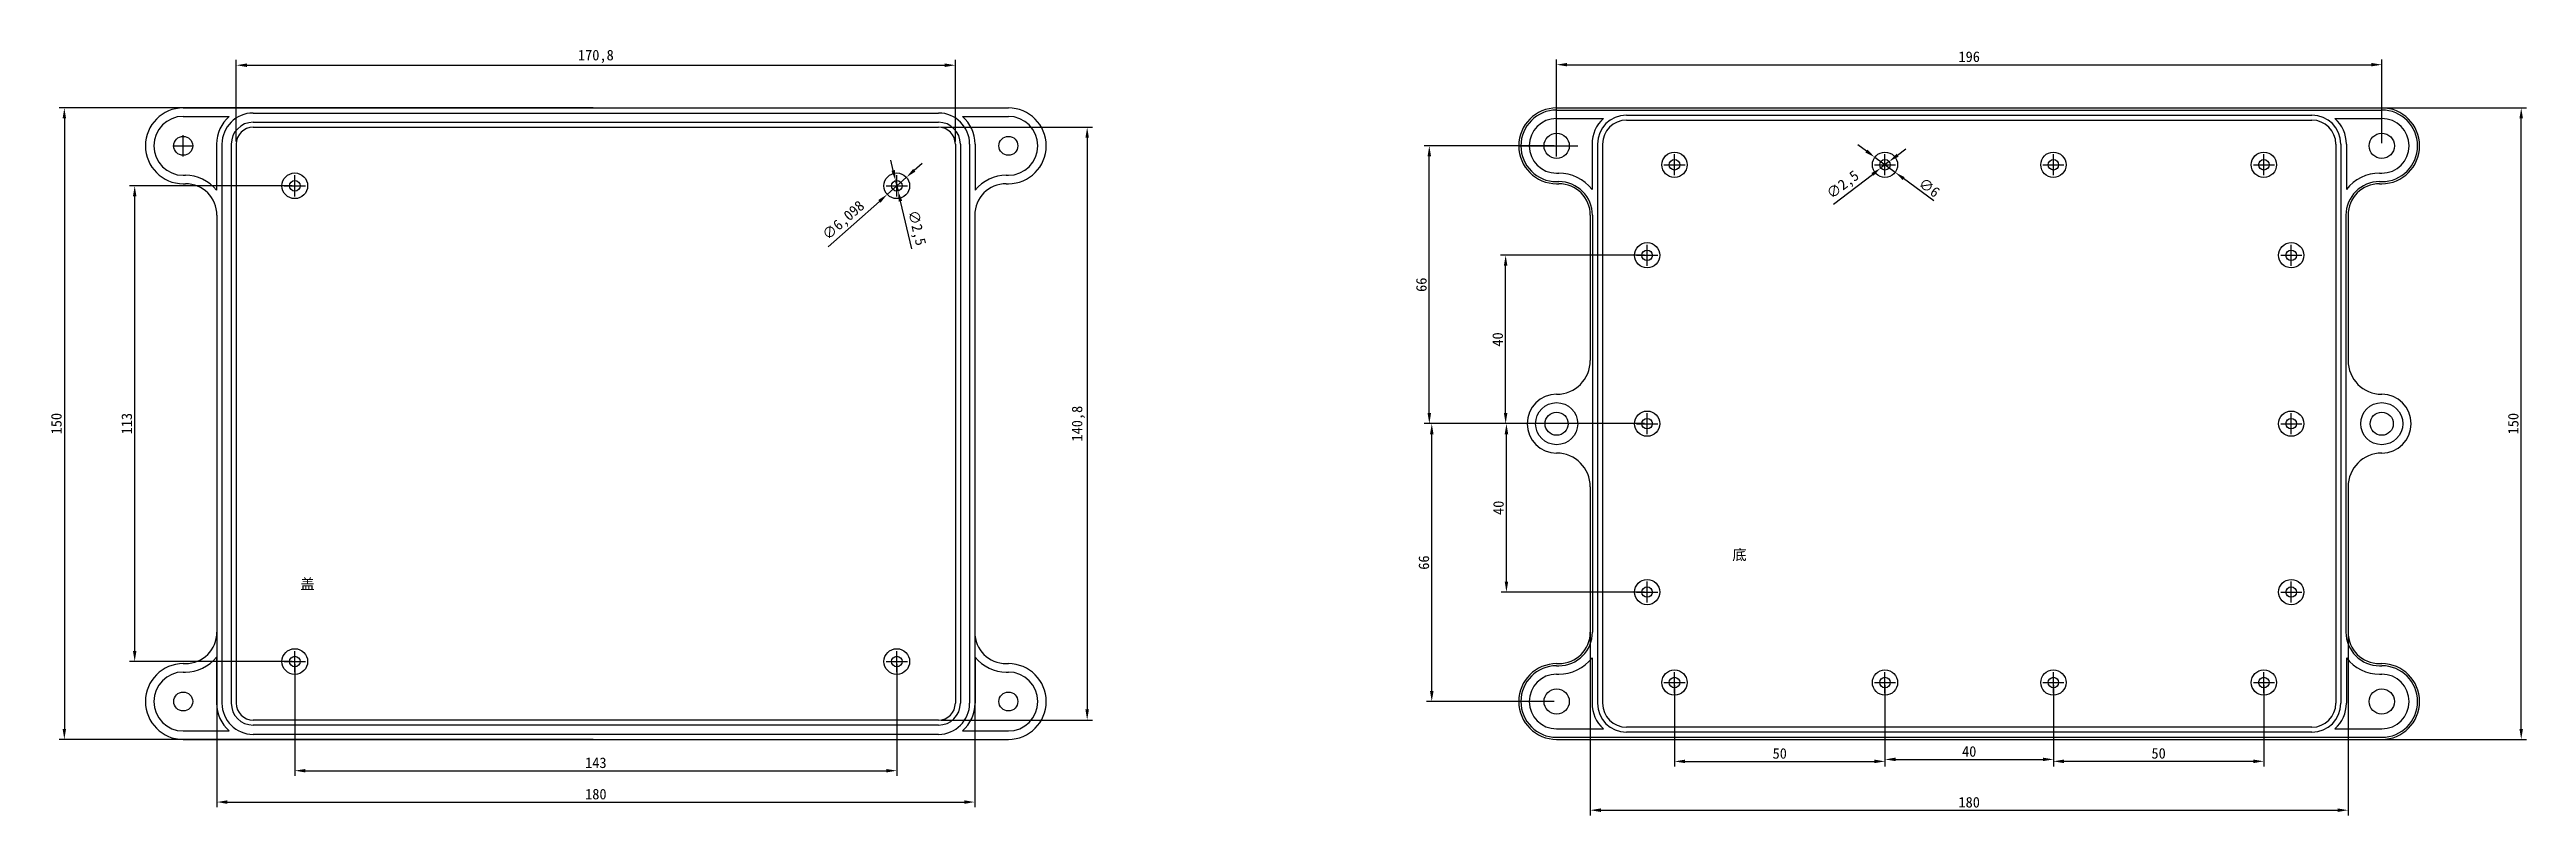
# Model space of a CAD drawing. Header units: millimetres. Extents: x 825 to 1414, y 131 to 313.
import ezdxf

# ---------------------------------------------------------------- set-up
doc = ezdxf.new("R2010")
doc.units = ezdxf.units.MM
doc.dimstyles.new('ISO-25', dxfattribs={"dimtxt": 2.5, "dimasz": 2.5, "dimexe": 1.25, "dimexo": 0.625, "dimtad": 1, "dimdec": 3, "dimtxsty": 'Standard', "dimcen": 2.5, "dimazin": 0, "dimtfac": 1, "dimtdec": 3, "dimtmove": 0, "dimatfit": 3, "dimfxl": 1, "dimarcsym": 0})

# ---------------------------------------------------------------- blocks, each defined once
blk = doc.blocks.new('*D2')
at = {"color": 0, "lineweight": -2, "transparency": 16777216}
for p, q in [((954.46, 299.52), (827.59, 299.52)), ((828.84, 297.02), (828.84, 152.02)), ((954.46, 149.52), (827.59, 149.52))]:
    blk.add_line(p, q, dxfattribs=at)
at = {"color": 0, "transparency": 16777216}
for points in [[(828.42, 297.02), (829.25, 297.02), (828.84, 299.52)], [(828.42, 152.02), (829.25, 152.02), (828.84, 149.52)]]:
    blk.add_solid(points, dxfattribs=at)
at = {"layer": 'Defpoints', "color": 0, "transparency": 16777216}
for p in [(955.09, 299.52), (828.84, 149.52), (955.09, 149.52)]:
    blk.add_point(p, dxfattribs=at)
at = {"color": 0, "transparency": 16777216, "insert": (826.96, 224.52), "char_height": 2.5, "attachment_point": 5, "rotation": 90}
blk.add_mtext('150', dxfattribs=at)
blk = doc.blocks.new('*D3')
at = {"color": 0, "lineweight": -2, "transparency": 16777216}
for p, q in [((865.09, 223.89), (865.09, 133.38)), ((1045.09, 223.89), (1045.09, 133.38)), ((867.59, 134.63), (1042.59, 134.63))]:
    blk.add_line(p, q, dxfattribs=at)
at = {"color": 0, "transparency": 16777216}
for points in [[(867.59, 135.05), (867.59, 134.21), (865.09, 134.63)], [(1042.59, 135.05), (1042.59, 134.21), (1045.09, 134.63)]]:
    blk.add_solid(points, dxfattribs=at)
at = {"layer": 'Defpoints', "color": 0, "transparency": 16777216}
for p in [(865.09, 224.52), (1045.09, 224.52), (1045.09, 134.63)]:
    blk.add_point(p, dxfattribs=at)
at = {"color": 0, "transparency": 16777216, "insert": (955.09, 136.5), "char_height": 2.5, "attachment_point": 5}
blk.add_mtext('180', dxfattribs=at)
blk = doc.blocks.new('*D4')
at = {"color": 0, "lineweight": -2, "transparency": 16777216}
for p, q in [((882.96, 281.02), (844.3, 281.02)), ((845.55, 170.52), (845.55, 278.52)), ((882.96, 168.02), (844.3, 168.02))]:
    blk.add_line(p, q, dxfattribs=at)
at = {"color": 0, "transparency": 16777216}
for points in [[(845.13, 278.52), (845.97, 278.52), (845.55, 281.02)], [(845.13, 170.52), (845.97, 170.52), (845.55, 168.02)]]:
    blk.add_solid(points, dxfattribs=at)
at = {"layer": 'Defpoints', "color": 0, "transparency": 16777216}
for p in [(845.55, 281.02), (883.59, 281.02), (883.59, 168.02)]:
    blk.add_point(p, dxfattribs=at)
at = {"color": 0, "transparency": 16777216, "insert": (843.68, 224.52), "char_height": 2.5, "attachment_point": 5, "rotation": 90}
blk.add_mtext('113', dxfattribs=at)
blk = doc.blocks.new('*D5')
at = {"color": 0, "lineweight": -2, "transparency": 16777216}
for p, q in [((883.59, 167.39), (883.59, 140.83)), ((1026.59, 167.39), (1026.59, 140.83)), ((886.09, 142.08), (1024.09, 142.08))]:
    blk.add_line(p, q, dxfattribs=at)
at = {"color": 0, "transparency": 16777216}
for points in [[(886.09, 142.49), (886.09, 141.66), (883.59, 142.08)], [(1024.09, 142.49), (1024.09, 141.66), (1026.59, 142.08)]]:
    blk.add_solid(points, dxfattribs=at)
at = {"layer": 'Defpoints', "color": 0, "transparency": 16777216}
for p in [(883.59, 168.02), (1026.59, 168.02), (1026.59, 142.08)]:
    blk.add_point(p, dxfattribs=at)
at = {"color": 0, "transparency": 16777216, "insert": (955.09, 143.95), "char_height": 2.5, "attachment_point": 5}
blk.add_mtext('143', dxfattribs=at)
blk = doc.blocks.new('*D6')
at = {"color": 0, "lineweight": -2, "transparency": 16777216}
for p, q in [((869.69, 291.54), (869.69, 310.92)), ((872.19, 309.67), (1037.99, 309.67)), ((1040.49, 291.54), (1040.49, 310.92))]:
    blk.add_line(p, q, dxfattribs=at)
at = {"color": 0, "transparency": 16777216}
for points in [[(872.19, 310.08), (872.19, 309.25), (869.69, 309.67)], [(1037.99, 310.08), (1037.99, 309.25), (1040.49, 309.67)]]:
    blk.add_solid(points, dxfattribs=at)
at = {"layer": 'Defpoints', "color": 0, "transparency": 16777216}
for p in [(1040.49, 309.67), (869.69, 290.92), (1040.49, 290.92)]:
    blk.add_point(p, dxfattribs=at)
at = {"color": 0, "transparency": 16777216, "insert": (955.09, 311.75), "char_height": 2.5, "attachment_point": 5}
blk.add_mtext('170,8', dxfattribs=at)
blk = doc.blocks.new('*D7')
at = {"color": 0, "lineweight": -2, "transparency": 16777216}
for p, q in [((1037.11, 294.92), (1073.05, 294.92)), ((1071.8, 292.42), (1071.8, 156.62)), ((1037.11, 154.12), (1073.05, 154.12))]:
    blk.add_line(p, q, dxfattribs=at)
at = {"color": 0, "transparency": 16777216}
for points in [[(1071.39, 292.42), (1072.22, 292.42), (1071.8, 294.92)], [(1071.39, 156.62), (1072.22, 156.62), (1071.8, 154.12)]]:
    blk.add_solid(points, dxfattribs=at)
at = {"layer": 'Defpoints', "color": 0, "transparency": 16777216}
for p in [(1036.49, 294.92), (1036.49, 154.12), (1071.8, 154.12)]:
    blk.add_point(p, dxfattribs=at)
at = {"color": 0, "transparency": 16777216, "insert": (1069.72, 224.52), "char_height": 2.5, "attachment_point": 5, "rotation": 90}
blk.add_mtext('140,8', dxfattribs=at)
blk = doc.blocks.new('*D8')
at = {"color": 0, "lineweight": -2, "transparency": 16777216}
for p, q in [((1191.32, 191.64), (1191.32, 131.45)), ((1371.32, 191.64), (1371.32, 131.45)), ((1193.82, 132.7), (1368.82, 132.7))]:
    blk.add_line(p, q, dxfattribs=at)
at = {"color": 0, "transparency": 16777216}
for points in [[(1193.82, 133.12), (1193.82, 132.28), (1191.32, 132.7)], [(1368.82, 133.12), (1368.82, 132.28), (1371.32, 132.7)]]:
    blk.add_solid(points, dxfattribs=at)
at = {"layer": 'Defpoints', "color": 0, "transparency": 16777216}
for p in [(1191.32, 192.27), (1371.32, 192.27), (1371.32, 132.7)]:
    blk.add_point(p, dxfattribs=at)
at = {"color": 0, "transparency": 16777216, "insert": (1281.32, 134.57), "char_height": 2.5, "attachment_point": 5}
blk.add_mtext('180', dxfattribs=at)
blk = doc.blocks.new('*D9')
at = {"color": 0, "lineweight": -2, "transparency": 16777216}
for p, q in [((1302.74, 299.52), (1413.7, 299.52)), ((1412.45, 152.02), (1412.45, 297.02)), ((1302.74, 149.52), (1413.7, 149.52))]:
    blk.add_line(p, q, dxfattribs=at)
at = {"color": 0, "transparency": 16777216}
for points in [[(1412.03, 297.02), (1412.86, 297.02), (1412.45, 299.52)], [(1412.03, 152.02), (1412.86, 152.02), (1412.45, 149.52)]]:
    blk.add_solid(points, dxfattribs=at)
at = {"layer": 'Defpoints', "color": 0, "transparency": 16777216}
for p in [(1302.12, 299.52), (1412.45, 299.52), (1302.12, 149.52)]:
    blk.add_point(p, dxfattribs=at)
at = {"color": 0, "transparency": 16777216, "insert": (1410.57, 224.52), "char_height": 2.5, "attachment_point": 5, "rotation": 90}
blk.add_mtext('150', dxfattribs=at)
blk = doc.blocks.new('*D10')
at = {"color": 0, "lineweight": -2, "transparency": 16777216}
for p, q in [((1182.7, 224.52), (1152.41, 224.52)), ((1153.66, 161.02), (1153.66, 222.02)), ((1182.7, 158.52), (1152.41, 158.52))]:
    blk.add_line(p, q, dxfattribs=at)
at = {"color": 0, "transparency": 16777216}
for points in [[(1153.24, 222.02), (1154.08, 222.02), (1153.66, 224.52)], [(1153.24, 161.02), (1154.08, 161.02), (1153.66, 158.52)]]:
    blk.add_solid(points, dxfattribs=at)
at = {"layer": 'Defpoints', "color": 0, "transparency": 16777216}
for p in [(1153.66, 224.52), (1183.32, 224.52), (1183.32, 158.52)]:
    blk.add_point(p, dxfattribs=at)
at = {"color": 0, "transparency": 16777216, "insert": (1151.79, 191.52), "char_height": 2.5, "attachment_point": 5, "rotation": 90}
blk.add_mtext('66', dxfattribs=at)
blk = doc.blocks.new('*D11')
at = {"color": 0, "lineweight": -2, "transparency": 16777216}
for p, q in [((1182.7, 290.52), (1151.83, 290.52)), ((1153.08, 227.02), (1153.08, 288.02)), ((1182.7, 224.52), (1151.83, 224.52))]:
    blk.add_line(p, q, dxfattribs=at)
at = {"color": 0, "transparency": 16777216}
for points in [[(1152.66, 288.02), (1153.49, 288.02), (1153.08, 290.52)], [(1152.66, 227.02), (1153.49, 227.02), (1153.08, 224.52)]]:
    blk.add_solid(points, dxfattribs=at)
at = {"layer": 'Defpoints', "color": 0, "transparency": 16777216}
for p in [(1153.08, 290.52), (1183.32, 290.52), (1183.32, 224.52)]:
    blk.add_point(p, dxfattribs=at)
at = {"color": 0, "transparency": 16777216, "insert": (1151.2, 257.52), "char_height": 2.5, "attachment_point": 5, "rotation": 90}
blk.add_mtext('66', dxfattribs=at)
blk = doc.blocks.new('*D12')
at = {"color": 0, "lineweight": -2, "transparency": 16777216}
for p, q in [((1211.32, 162.39), (1211.32, 143.04)), ((1261.32, 162.39), (1261.32, 143.04)), ((1213.82, 144.29), (1258.82, 144.29))]:
    blk.add_line(p, q, dxfattribs=at)
at = {"color": 0, "transparency": 16777216}
for points in [[(1213.82, 144.71), (1213.82, 143.88), (1211.32, 144.29)], [(1258.82, 144.71), (1258.82, 143.88), (1261.32, 144.29)]]:
    blk.add_solid(points, dxfattribs=at)
at = {"layer": 'Defpoints', "color": 0, "transparency": 16777216}
for p in [(1211.32, 163.02), (1261.32, 163.02), (1261.32, 144.29)]:
    blk.add_point(p, dxfattribs=at)
at = {"color": 0, "transparency": 16777216, "insert": (1236.32, 146.17), "char_height": 2.5, "attachment_point": 5}
blk.add_mtext('50', dxfattribs=at)
blk = doc.blocks.new('*D13')
at = {"color": 0, "lineweight": -2, "transparency": 16777216}
for p, q in [((1261.32, 162.39), (1261.32, 143.51)), ((1301.32, 162.39), (1301.32, 143.51)), ((1263.82, 144.76), (1298.82, 144.76))]:
    blk.add_line(p, q, dxfattribs=at)
at = {"color": 0, "transparency": 16777216}
for points in [[(1263.82, 145.18), (1263.82, 144.35), (1261.32, 144.76)], [(1298.82, 145.18), (1298.82, 144.35), (1301.32, 144.76)]]:
    blk.add_solid(points, dxfattribs=at)
at = {"layer": 'Defpoints', "color": 0, "transparency": 16777216}
for p in [(1261.32, 163.02), (1301.32, 163.02), (1301.32, 144.76)]:
    blk.add_point(p, dxfattribs=at)
at = {"color": 0, "transparency": 16777216, "insert": (1281.32, 146.64), "char_height": 2.5, "attachment_point": 5}
blk.add_mtext('40', dxfattribs=at)
blk = doc.blocks.new('*D14')
at = {"color": 0, "lineweight": -2, "transparency": 16777216}
for p, q in [((1301.32, 162.39), (1301.32, 143.06)), ((1351.32, 162.39), (1351.32, 143.06)), ((1303.82, 144.31), (1348.82, 144.31))]:
    blk.add_line(p, q, dxfattribs=at)
at = {"color": 0, "transparency": 16777216}
for points in [[(1303.82, 144.73), (1303.82, 143.89), (1301.32, 144.31)], [(1348.82, 144.73), (1348.82, 143.89), (1351.32, 144.31)]]:
    blk.add_solid(points, dxfattribs=at)
at = {"layer": 'Defpoints', "color": 0, "transparency": 16777216}
for p in [(1301.32, 163.02), (1351.32, 163.02), (1351.32, 144.31)]:
    blk.add_point(p, dxfattribs=at)
at = {"color": 0, "transparency": 16777216, "insert": (1326.32, 146.19), "char_height": 2.5, "attachment_point": 5}
blk.add_mtext('50', dxfattribs=at)
blk = doc.blocks.new('*D15')
at = {"color": 0, "lineweight": -2, "transparency": 16777216}
for p, q in [((1204.2, 224.52), (1170.14, 224.52)), ((1171.39, 187.02), (1171.39, 222.02)), ((1204.2, 184.52), (1170.14, 184.52))]:
    blk.add_line(p, q, dxfattribs=at)
at = {"color": 0, "transparency": 16777216}
for points in [[(1170.98, 222.02), (1171.81, 222.02), (1171.39, 224.52)], [(1170.98, 187.02), (1171.81, 187.02), (1171.39, 184.52)]]:
    blk.add_solid(points, dxfattribs=at)
at = {"layer": 'Defpoints', "color": 0, "transparency": 16777216}
for p in [(1171.39, 224.52), (1204.82, 224.52), (1204.82, 184.52)]:
    blk.add_point(p, dxfattribs=at)
at = {"color": 0, "transparency": 16777216, "insert": (1169.52, 204.52), "char_height": 2.5, "attachment_point": 5, "rotation": 90}
blk.add_mtext('40', dxfattribs=at)
blk = doc.blocks.new('*D16')
at = {"color": 0, "lineweight": -2, "transparency": 16777216}
for p, q in [((1204.2, 264.52), (1169.96, 264.52)), ((1171.21, 227.02), (1171.21, 262.02)), ((1204.2, 224.52), (1169.96, 224.52))]:
    blk.add_line(p, q, dxfattribs=at)
at = {"color": 0, "transparency": 16777216}
for points in [[(1170.79, 262.02), (1171.62, 262.02), (1171.21, 264.52)], [(1170.79, 227.02), (1171.62, 227.02), (1171.21, 224.52)]]:
    blk.add_solid(points, dxfattribs=at)
at = {"layer": 'Defpoints', "color": 0, "transparency": 16777216}
for p in [(1171.21, 264.52), (1204.82, 264.52), (1204.82, 224.52)]:
    blk.add_point(p, dxfattribs=at)
at = {"color": 0, "transparency": 16777216, "insert": (1169.33, 244.52), "char_height": 2.5, "attachment_point": 5, "rotation": 90}
blk.add_mtext('40', dxfattribs=at)
blk = doc.blocks.new('*D17')
at = {"color": 0, "lineweight": -2, "transparency": 16777216}
for p, q in [((1183.32, 291.14), (1183.32, 311.04)), ((1185.82, 309.79), (1376.82, 309.79)), ((1379.32, 291.14), (1379.32, 311.04))]:
    blk.add_line(p, q, dxfattribs=at)
at = {"color": 0, "transparency": 16777216}
for points in [[(1185.82, 310.21), (1185.82, 309.38), (1183.32, 309.79)], [(1376.82, 310.21), (1376.82, 309.38), (1379.32, 309.79)]]:
    blk.add_solid(points, dxfattribs=at)
at = {"layer": 'Defpoints', "color": 0, "transparency": 16777216}
for p in [(1379.32, 309.79), (1183.32, 290.52), (1379.32, 290.52)]:
    blk.add_point(p, dxfattribs=at)
at = {"color": 0, "transparency": 16777216, "insert": (1281.32, 311.67), "char_height": 2.5, "attachment_point": 5}
blk.add_mtext('196', dxfattribs=at)
blk = doc.blocks.new('*D18')
at = {"color": 0, "lineweight": -2, "transparency": 16777216}
for p, q in [((1028.86, 283.04), (1024.31, 278.99)), ((1030.73, 284.71), (1032.6, 286.37)), ((1010.31, 266.52), (1022.44, 277.32))]:
    blk.add_line(p, q, dxfattribs=at)
at = {"color": 0, "transparency": 16777216}
for points in [[(1030.45, 285.02), (1031.01, 284.4), (1028.86, 283.04)], [(1022.17, 277.64), (1022.72, 277.01), (1024.31, 278.99)]]:
    blk.add_solid(points, dxfattribs=at)
at = {"layer": 'Defpoints', "color": 0, "transparency": 16777216}
for p in [(1028.86, 283.04), (1024.31, 278.99)]:
    blk.add_point(p, dxfattribs=at)
at = {"color": 0, "transparency": 16777216, "insert": (1014.06, 272.64), "char_height": 2.5, "attachment_point": 5, "rotation": 41.69607}
blk.add_mtext('∅6,098', dxfattribs=at)
blk = doc.blocks.new('*D19')
at = {"color": 0, "lineweight": -2, "transparency": 16777216}
for p, q in [((1025.71, 284.66), (1025.13, 287.09)), ((1026.3, 282.23), (1026.88, 279.8)), ((1030.17, 266.02), (1027.46, 277.37))]:
    blk.add_line(p, q, dxfattribs=at)
at = {"color": 0, "transparency": 16777216}
for points in [[(1026.12, 284.76), (1025.31, 284.57), (1026.3, 282.23)], [(1027.86, 277.47), (1027.05, 277.27), (1026.88, 279.8)]]:
    blk.add_solid(points, dxfattribs=at)
at = {"layer": 'Defpoints', "color": 0, "transparency": 16777216}
for p in [(1026.3, 282.23), (1026.88, 279.8)]:
    blk.add_point(p, dxfattribs=at)
at = {"color": 0, "transparency": 16777216, "insert": (1031.13, 270.96), "char_height": 2.5, "attachment_point": 5, "rotation": 283.44973}
blk.add_mtext('∅2,5', dxfattribs=at)
blk = doc.blocks.new('*D20')
at = {"color": 0, "lineweight": -2, "transparency": 16777216}
for p, q in [((1256.9, 289.28), (1254.88, 290.77)), ((1258.91, 287.8), (1263.73, 284.23)), ((1272.9, 277.47), (1265.75, 282.75))]:
    blk.add_line(p, q, dxfattribs=at)
at = {"color": 0, "transparency": 16777216}
for points in [[(1257.14, 289.62), (1256.65, 288.95), (1258.91, 287.8)], [(1265.99, 283.08), (1265.5, 282.41), (1263.73, 284.23)]]:
    blk.add_solid(points, dxfattribs=at)
at = {"layer": 'Defpoints', "color": 0, "transparency": 16777216}
for p in [(1258.91, 287.8), (1263.73, 284.23)]:
    blk.add_point(p, dxfattribs=at)
at = {"color": 0, "transparency": 16777216, "insert": (1271.83, 280.59), "char_height": 2.5, "attachment_point": 5, "rotation": 323.57279}
blk.add_mtext('∅6', dxfattribs=at)
blk = doc.blocks.new('*D21')
at = {"color": 0, "lineweight": -2, "transparency": 16777216}
for p, q in [((1264.3, 288.29), (1266.29, 289.81)), ((1249.07, 276.66), (1258.34, 283.74)), ((1262.31, 286.77), (1260.33, 285.26))]:
    blk.add_line(p, q, dxfattribs=at)
at = {"color": 0, "transparency": 16777216}
for points in [[(1264.05, 288.62), (1264.55, 287.96), (1262.31, 286.77)], [(1258.09, 284.07), (1258.59, 283.41), (1260.33, 285.26)]]:
    blk.add_solid(points, dxfattribs=at)
at = {"layer": 'Defpoints', "color": 0, "transparency": 16777216}
for p in [(1260.33, 285.26), (1262.31, 286.77)]:
    blk.add_point(p, dxfattribs=at)
at = {"color": 0, "transparency": 16777216, "insert": (1251.45, 281.1), "char_height": 2.5, "attachment_point": 5, "rotation": 37.36153}
blk.add_mtext('∅2,5', dxfattribs=at)

msp = doc.modelspace()

# ---------------------------------------------------------------- linework, layer by layer
for p, q in [((857.0858, 299.5155), (1053.0858, 299.5155)), ((857.0858, 297.5155), (868.0174, 297.5155)), ((873.6858, 298.3155), (1036.4858, 298.3155)), ((873.6858, 296.1155), (1036.4858, 296.1155)), ((873.6858, 294.9155), (1036.4858, 294.9155)), ((1042.1541, 297.5155), (1053.0858, 297.5155)), ((1183.3211, 299.5155), (1379.3211, 299.5155)), ((1183.3211, 299.0155), (1379.3211, 299.0155)), ((1183.3211, 297.0155), (1194.4412, 297.0155)), ((1199.9211, 297.8155), (1362.7211, 297.8155)), ((1199.9211, 296.6155), (1362.7211, 296.6155)), ((1368.2011, 297.0155), (1379.3211, 297.0155)), ((854.5858, 290.5155), (859.3358, 290.5155)), ((857.0858, 288.0155), (857.0858, 293.0155)), ((864.9858, 290.9155), (864.9858, 279.9728)), ((866.2858, 290.9155), (866.2858, 158.1155)), ((868.4858, 290.9155), (868.4858, 158.1155)), ((869.6858, 290.9155), (869.6858, 158.1155)), ((1040.4858, 290.9155), (1040.4858, 158.1155)), ((1041.6858, 290.9155), (1041.6858, 158.1155)), ((1043.8858, 290.9155), (1043.8858, 158.1155)), ((1045.1858, 290.9155), (1045.1858, 279.9728)), ((1174.3211, 290.5155), (1188.3211, 290.5155)), ((1183.3211, 288.0155), (1183.3211, 293.0155)), ((1191.7211, 290.9155), (1191.7211, 280.1466)), ((1193.0211, 290.9155), (1193.0211, 158.1155)), ((1194.2211, 290.9155), (1194.2211, 158.1155)), ((1211.3211, 283.5155), (1211.3211, 288.5155)), ((1261.3211, 283.5155), (1261.3211, 288.5155)), ((1301.3211, 283.5155), (1301.3211, 288.5155)), ((1351.3211, 283.5155), (1351.3211, 288.5155)), ((1368.4211, 290.9155), (1368.4211, 158.1155)), ((1369.6211, 290.9155), (1369.6211, 158.1155)), ((1370.9211, 290.9155), (1370.9211, 280.1466)), ((857.0858, 283.5155), (857.5858, 283.5155)), ((883.5858, 278.5155), (883.5858, 283.5155)), ((1026.5858, 278.5155), (1026.5858, 283.5155)), ((1052.5858, 283.5155), (1053.0858, 283.5155)), ((1183.3211, 284.0155), (1183.8211, 284.0155)), ((1208.8211, 286.0155), (1213.8211, 286.0155)), ((1258.8211, 286.0155), (1263.8211, 286.0155)), ((1298.8211, 286.0155), (1303.8211, 286.0155)), ((1348.8211, 286.0155), (1353.8211, 286.0155)), ((1378.8211, 284.0155), (1379.3211, 284.0155)), ((857.0858, 281.5155), (857.5858, 281.5155)), ((881.0858, 281.0155), (886.0858, 281.0155)), ((1024.0858, 281.0155), (1029.0858, 281.0155)), ((1052.5858, 281.5155), (1053.0858, 281.5155)), ((1183.3211, 282.0155), (1183.8211, 282.0155)), ((1183.3211, 281.5155), (1183.8211, 281.5155)), ((1378.8211, 282.0155), (1379.3211, 282.0155)), ((1378.8211, 281.5155), (1379.3211, 281.5155)), ((865.0858, 274.0155), (865.0858, 175.0155)), ((1045.0858, 274.0155), (1045.0858, 175.0155)), ((1191.3211, 274.0155), (1191.3211, 239.5155)), ((1191.8211, 274.0155), (1191.8211, 175.0155)), ((1370.8211, 274.0155), (1370.8211, 175.0155)), ((1371.3211, 274.0155), (1371.3211, 239.5155)), ((1204.8211, 262.0155), (1204.8211, 267.0155)), ((1357.8211, 262.0155), (1357.8211, 267.0155)), ((1202.3211, 264.5155), (1207.3211, 264.5155)), ((1355.3211, 264.5155), (1360.3211, 264.5155)), ((1183.3211, 231.5155), (1183.3211, 231.5155)), ((1379.3211, 231.5155), (1379.3211, 231.5155)), ((1202.3211, 224.5155), (1207.3211, 224.5155)), ((1204.8211, 222.0155), (1204.8211, 227.0155)), ((1355.3211, 224.5155), (1360.3211, 224.5155)), ((1357.8211, 222.0155), (1357.8211, 227.0155)), ((1183.3211, 217.5155), (1183.3211, 217.5155)), ((1379.3211, 217.5155), (1379.3211, 217.5155)), ((1191.3211, 209.5155), (1191.3211, 175.0155)), ((1371.3211, 209.5155), (1371.3211, 175.0155)), ((1202.3211, 184.5155), (1207.3211, 184.5155)), ((1204.8211, 182.0155), (1204.8211, 187.0155)), ((1355.3211, 184.5155), (1360.3211, 184.5155)), ((1357.8211, 182.0155), (1357.8211, 187.0155)), ((857.0858, 167.5155), (857.5858, 167.5155)), ((857.0858, 165.5155), (857.5858, 165.5155)), ((864.9858, 169.0581), (864.9858, 158.1155)), ((881.0858, 168.0155), (886.0858, 168.0155)), ((883.5858, 165.5155), (883.5858, 170.5155)), ((1024.0858, 168.0155), (1029.0858, 168.0155)), ((1026.5858, 165.5155), (1026.5858, 170.5155)), ((1045.1858, 169.0581), (1045.1858, 158.1155)), ((1052.5858, 167.5155), (1053.0858, 167.5155)), ((1052.5858, 165.5155), (1053.0858, 165.5155)), ((1183.3211, 167.5155), (1183.8211, 167.5155)), ((1183.3211, 167.0155), (1183.8211, 167.0155)), ((1183.3211, 165.0155), (1183.8211, 165.0155)), ((1191.7211, 168.8844), (1191.7211, 158.1155)), ((1211.3211, 160.5155), (1211.3211, 165.5155)), ((1261.3211, 160.5155), (1261.3211, 165.5155)), ((1301.3211, 160.5155), (1301.3211, 165.5155)), ((1351.3211, 160.5155), (1351.3211, 165.5155)), ((1370.9211, 168.8844), (1370.9211, 158.1155)), ((1378.8211, 167.5155), (1379.3211, 167.5155)), ((1378.8211, 167.0155), (1379.3211, 167.0155)), ((1378.8211, 165.0155), (1379.3211, 165.0155)), ((1208.8211, 163.0155), (1213.8211, 163.0155)), ((1258.8211, 163.0155), (1263.8211, 163.0155)), ((1298.8211, 163.0155), (1303.8211, 163.0155)), ((1348.8211, 163.0155), (1353.8211, 163.0155)), ((1036.4858, 154.1155), (873.6858, 154.1155)), ((857.0858, 151.5155), (868.0174, 151.5155)), ((857.0858, 149.5155), (1053.0858, 149.5155)), ((1036.4858, 152.9155), (873.6858, 152.9155)), ((1036.4858, 150.7155), (873.6858, 150.7155)), ((1042.1541, 151.5155), (1053.0858, 151.5155)), ((1183.3211, 152.0155), (1194.4412, 152.0155)), ((1183.3211, 150.0155), (1379.3211, 150.0155)), ((1183.3211, 149.5155), (1379.3211, 149.5155)), ((1362.7211, 152.4155), (1199.9211, 152.4155)), ((1362.7211, 151.2155), (1199.9211, 151.2155)), ((1368.2011, 152.0155), (1379.3211, 152.0155))]:
    msp.add_line(p, q)
for centre, radius in [((857.0858, 290.5155), 2.25), ((1053.0858, 290.5155), 2.25), ((1183.3211, 290.5155), 3), ((1211.3211, 286.0155), 3), ((1261.3211, 286.0155), 3), ((1301.3211, 286.0155), 3), ((1351.3211, 286.0155), 3), ((1379.3211, 290.5155), 3), ((883.5858, 281.0155), 3.0488), ((1026.5858, 281.0155), 3.0488), ((1211.3211, 286.0155), 1.25), ((1261.3211, 286.0155), 1.25), ((1301.3211, 286.0155), 1.25), ((1351.3211, 286.0155), 1.25), ((883.5858, 281.0155), 1.25), ((1026.5858, 281.0155), 1.25), ((1204.8211, 264.5155), 3), ((1204.8211, 264.5155), 1.25), ((1357.8211, 264.5155), 3), ((1357.8211, 264.5155), 1.25), ((1183.3211, 224.5155), 5), ((1379.3211, 224.5155), 5), ((1183.3211, 224.5155), 2.75), ((1204.8211, 224.5155), 3), ((1204.8211, 224.5155), 1.25), ((1357.8211, 224.5155), 3), ((1357.8211, 224.5155), 1.25), ((1379.3211, 224.5155), 2.75), ((1204.8211, 184.5155), 3), ((1204.8211, 184.5155), 1.25), ((1357.8211, 184.5155), 3), ((1357.8211, 184.5155), 1.25), ((883.5858, 168.0155), 3.0488), ((1026.5858, 168.0155), 3.0488), ((883.5858, 168.0155), 1.25), ((1026.5858, 168.0155), 1.25), ((1211.3211, 163.0155), 3), ((1261.3211, 163.0155), 3), ((1301.3211, 163.0155), 3), ((1351.3211, 163.0155), 3), ((857.0858, 158.5155), 2.25), ((1053.0858, 158.5155), 2.25), ((1183.3211, 158.5155), 3), ((1211.3211, 163.0155), 1.25), ((1261.3211, 163.0155), 1.25), ((1301.3211, 163.0155), 1.25), ((1351.3211, 163.0155), 1.25), ((1379.3211, 158.5155), 3)]:
    msp.add_circle(centre, radius)
for centre, radius, start, end in [((857.0858, 290.5155), 9, 90, 270), ((857.0858, 290.5155), 7, 90, 270), ((873.6858, 290.9155), 8.7, 130.6572486, 180), ((873.6858, 290.9155), 7.4, 90, 180), ((873.6858, 290.9155), 5.2, 90, 180), ((873.6858, 290.9155), 4, 90, 180), ((1036.4858, 290.9155), 7.4, 0, 90), ((1036.4858, 290.9155), 5.2, 0, 90), ((1036.4858, 290.9155), 4, 0, 90), ((1036.4858, 290.9155), 8.7, 0, 49.3427514), ((1053.0858, 290.5155), 9, 270, 90), ((1053.0858, 290.5155), 7, 270, 90), ((1183.3211, 290.5155), 9, 90, 270), ((1183.3211, 290.5155), 8.5, 90, 270), ((1183.3211, 290.5155), 6.5, 90, 270), ((1199.9211, 290.9155), 8.2, 131.9350868, 180), ((1199.9211, 290.9155), 6.9, 90, 180), ((1199.9211, 290.9155), 5.7, 90, 180), ((1362.7211, 290.9155), 6.9, 0, 90), ((1362.7211, 290.9155), 5.7, 0, 90), ((1362.7211, 290.9155), 8.2, 0, 48.0649132), ((1379.3211, 290.5155), 9, 270, 90), ((1379.3211, 290.5155), 8.5, 270, 90), ((1379.3211, 290.5155), 6.5, 270, 90), ((857.5858, 274.0155), 9.5, 38.8357018, 90), ((1052.5858, 274.0155), 9.5, 90, 141.1642982), ((1183.8211, 274.0155), 10, 37.8144885, 90), ((1378.8211, 274.0155), 10, 90, 142.1855115), ((857.5858, 274.0155), 7.5, 0, 90), ((1052.5858, 274.0155), 7.5, 90, 180), ((1183.8211, 274.0155), 8, 0, 90), ((1183.8211, 274.0155), 7.5, 360, 90), ((1378.8211, 274.0155), 8, 90, 180), ((1378.8211, 274.0155), 7.5, 90, 180), ((1183.3211, 239.5155), 8, 270, 360), ((1379.3211, 239.5155), 8, 180, 270), ((1183.3211, 224.5155), 7, 90, 270), ((1379.3211, 224.5155), 7, 270, 90), ((1183.3211, 209.5155), 8, 0, 90), ((1379.3211, 209.5155), 8, 90, 180), ((857.5858, 175.0155), 7.5, 270, 0), ((1052.5858, 175.0155), 7.5, 180, 270), ((1183.8211, 175.0155), 7.5, 270, 0), ((1183.8211, 175.0155), 8, 270, 0), ((1378.8211, 175.0155), 8, 180, 270), ((1378.8211, 175.0155), 7.5, 180, 270), ((857.0858, 158.5155), 9, 90, 270), ((857.0858, 158.5155), 7, 90, 270), ((857.5858, 175.0155), 9.5, 270, 321.1642982), ((1052.5858, 175.0155), 9.5, 218.8357018, 270), ((1053.0858, 158.5155), 9, 270, 90), ((1053.0858, 158.5155), 7, 270, 90), ((1183.3211, 158.5155), 9, 90, 270), ((1183.3211, 158.5155), 8.5, 90, 270), ((1183.3211, 158.5155), 6.5, 90, 270), ((1183.8211, 175.0155), 10, 270, 322.1855115), ((1378.8211, 175.0155), 10, 217.8144885, 270), ((1379.3211, 158.5155), 9, 270, 90), ((1379.3211, 158.5155), 8.5, 270, 90), ((1379.3211, 158.5155), 6.5, 270, 90), ((873.6858, 158.1155), 8.7, 180, 229.3427514), ((873.6858, 158.1155), 7.4, 180, 270), ((873.6858, 158.1155), 5.2, 180, 270), ((873.6858, 158.1155), 4, 180, 270), ((1036.4858, 158.1155), 4, 270, 0), ((1036.4858, 158.1155), 5.2, 270, 0), ((1036.4858, 158.1155), 7.4, 270, 0), ((1036.4858, 158.1155), 8.7, 310.6572486, 0), ((1199.9211, 158.1155), 8.2, 180, 228.0649132), ((1199.9211, 158.1155), 6.9, 180, 270), ((1199.9211, 158.1155), 5.7, 180, 270), ((1362.7211, 158.1155), 5.7, 270, 0), ((1362.7211, 158.1155), 6.9, 270, 0), ((1362.7211, 158.1155), 8.2, 311.9350868, 0)]:
    msp.add_arc(centre, radius, start, end)

# ---------------------------------------------------------------- texts
at = {"char_height": 2.5, "attachment_point": 1}
for s, insert, width in [('{\\fSimSun|b0|i0|c134|p54;底}', (1225.0554, 194.6269), 36.172071), ('{\\fSimSun|b0|i0|c134|p54;盖}', (884.8867, 187.684), 56.184119)]:
    msp.add_mtext(s, dxfattribs=dict(at, insert=insert, width=width))

# ---------------------------------------------------------------- dimensions: what is measured, and where the dimension line sits
for base, p1, p2, picture, middle in [((1040.4858, 309.6671), (869.6858, 290.9155), (1040.4858, 290.9155), '*D6', (955.0858, 311.7504)), ((1379.3211, 309.7924), (1183.3211, 290.5155), (1379.3211, 290.5155), '*D17', (1281.3211, 311.6674)), ((1045.0858, 134.6299), (865.0858, 224.5155), (1045.0858, 224.5155), '*D3', (955.0858, 136.5049)), ((1371.3211, 132.6984), (1191.3211, 192.2655), (1371.3211, 192.2655), '*D8', (1281.3211, 134.5734)), ((1026.5858, 142.076), (883.5858, 168.0155), (1026.5858, 168.0155), '*D5', (955.0858, 143.951)), ((1261.3211, 144.2921), (1211.3211, 163.0155), (1261.3211, 163.0155), '*D12', (1236.3211, 146.1671)), ((1301.3211, 144.7646), (1261.3211, 163.0155), (1301.3211, 163.0155), '*D13', (1281.3211, 146.6396)), ((1351.3211, 144.3114), (1301.3211, 163.0155), (1351.3211, 163.0155), '*D14', (1326.3211, 146.1864))]:
    dim = msp.add_linear_dim(base=base, p1=p1, p2=p2, dimstyle='ISO-25')
    dim.commit()
    dim.dimension.update_dxf_attribs({"geometry": picture, "text_midpoint": middle})
for base, p1, p2, picture, middle in [((828.8356, 149.5155), (955.0858, 299.5155), (955.0858, 149.5155), '*D2', (826.9606, 224.5155)), ((1071.8046, 154.1155), (1036.4858, 294.9155), (1036.4858, 154.1155), '*D7', (1069.7213, 224.5155)), ((1412.4459, 299.5155), (1302.1175, 149.5155), (1302.1175, 299.5155), '*D9', (1410.5709, 224.5155)), ((1153.0783, 290.5155), (1183.3211, 224.5155), (1183.3211, 290.5155), '*D11', (1151.2033, 257.5155)), ((845.5514, 281.0155), (883.5858, 168.0155), (883.5858, 281.0155), '*D4', (843.6764, 224.5155)), ((1171.2075, 264.5155), (1204.8211, 224.5155), (1204.8211, 264.5155), '*D16', (1169.3325, 244.5155)), ((1153.661, 224.5155), (1183.3211, 158.5155), (1183.3211, 224.5155), '*D10', (1151.786, 191.5155)), ((1171.3948, 224.5155), (1204.8211, 184.5155), (1204.8211, 224.5155), '*D15', (1169.5198, 204.5155))]:
    dim = msp.add_linear_dim(base=base, p1=p1, p2=p2, angle=90, dimstyle='ISO-25')
    dim.commit()
    dim.dimension.update_dxf_attribs({"geometry": picture, "text_midpoint": middle})
for p1, p2, picture, middle in [((1262.3147, 286.774), (1260.3276, 285.2569), '*D21', (1251.4463, 281.0972)), ((1028.8623, 283.0435), (1024.3092, 278.9875), '*D18', (1014.0566, 272.644)), ((1026.295, 282.2312), (1026.8765, 279.7998), '*D19', (1031.1317, 270.9638))]:
    dim = msp.add_diameter_dim_2p(p1=p1, p2=p2, dimstyle='ISO-25')
    dim.commit()
    dim.dimension.update_dxf_attribs({"geometry": picture, "text_midpoint": middle})
dim = msp.add_diameter_dim_2p(p1=(1258.9073, 287.7969), p2=(1263.735, 284.2341), dimstyle='ISO-25')
dim.commit()
dim.dimension.update_dxf_attribs({"geometry": '*D20', "text_midpoint": (1270.7187, 279.0801), "dimtype": 163})

doc.saveas('drawing.dxf')
